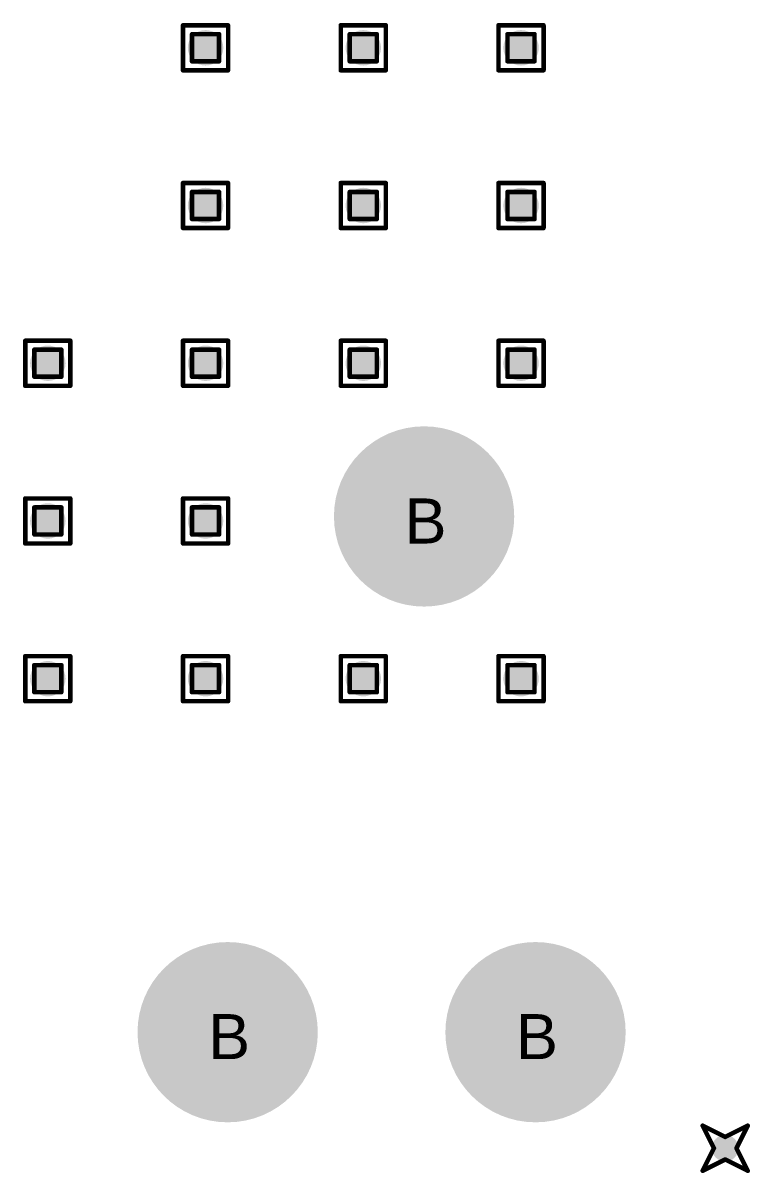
# Model space of a CAD drawing. Header units: millimetres. Extents: x -25 to 478, y -31 to 252.
# Drawn here: x 81.36 to 89.55, y 99.02 to 111.99 of the extents above; entities that cross this region are included whole.
import ezdxf

# ---------------------------------------------------------------- set-up
doc = ezdxf.new("R2010")
doc.units = ezdxf.units.MM
for name, color, linetype in [('DrillDrawing', 1, 'Continuous'), ('MultiLayer', 9, 'Continuous'), ('PadHoleLayer', 156, 'Continuous'), ('ViaHoleLayer', 16, 'Continuous')]:
    doc.layers.add(name, color=color, linetype=linetype)
doc.styles.add('Arial', font='', dxfattribs={"height": 0.2})
doc.styles.get('Arial').set_extended_font_data('Arial')

# ---------------------------------------------------------------- blocks, each defined once
blk = doc.blocks.new('KEYSTONE5000_960')
at = {"layer": 'MultiLayer'}
h = blk.add_hatch(color=9, dxfattribs=at)
edge = h.paths.add_edge_path()
edge.add_arc((0, 0), 1.016, 0, 360)
at = {"layer": 'PadHoleLayer'}
h = blk.add_hatch(color=156, dxfattribs=at)
edge = h.paths.add_edge_path()
edge.add_arc((0, 0), 0.508, 0, 360)
blk = doc.blocks.new('KEYSTONE5002_968')
at = {"layer": 'MultiLayer'}
h = blk.add_hatch(color=9, dxfattribs=at)
edge = h.paths.add_edge_path()
edge.add_arc((0, 0), 1.016, 0, 360)
at = {"layer": 'PadHoleLayer'}
h = blk.add_hatch(color=156, dxfattribs=at)
edge = h.paths.add_edge_path()
edge.add_arc((0, 0), 0.508, 0, 360)
blk = doc.blocks.new('KEYSTONE5002_984')
at = {"layer": 'MultiLayer'}
h = blk.add_hatch(color=9, dxfattribs=at)
edge = h.paths.add_edge_path()
edge.add_arc((0, 0), 1.016, 0, 360)
at = {"layer": 'PadHoleLayer'}
h = blk.add_hatch(color=156, dxfattribs=at)
edge = h.paths.add_edge_path()
edge.add_arc((0, 0), 0.508, 0, 360)

msp = doc.modelspace()

# ---------------------------------------------------------------- hatches: boundary and pattern name
at = {"layer": 'ViaHoleLayer'}
h = msp.add_hatch(color=16, dxfattribs=at)
edge = h.paths.add_edge_path()
edge.add_arc((83.414, 111.707), 0.2, 0, 360)
h = msp.add_hatch(color=16, dxfattribs=at)
edge = h.paths.add_edge_path()
edge.add_arc((85.192, 111.707), 0.2, 0, 360)
h = msp.add_hatch(color=16, dxfattribs=at)
edge = h.paths.add_edge_path()
edge.add_arc((86.97, 111.707), 0.2, 0, 360)
h = msp.add_hatch(color=16, dxfattribs=at)
edge = h.paths.add_edge_path()
edge.add_arc((83.414, 109.929), 0.2, 0, 360)
h = msp.add_hatch(color=16, dxfattribs=at)
edge = h.paths.add_edge_path()
edge.add_arc((85.192, 109.929), 0.2, 0, 360)
h = msp.add_hatch(color=16, dxfattribs=at)
edge = h.paths.add_edge_path()
edge.add_arc((86.97, 109.929), 0.2, 0, 360)
h = msp.add_hatch(color=16, dxfattribs=at)
edge = h.paths.add_edge_path()
edge.add_arc((81.636, 108.151), 0.2, 0, 360)
h = msp.add_hatch(color=16, dxfattribs=at)
edge = h.paths.add_edge_path()
edge.add_arc((83.414, 108.151), 0.2, 0, 360)
h = msp.add_hatch(color=16, dxfattribs=at)
edge = h.paths.add_edge_path()
edge.add_arc((85.192, 108.151), 0.2, 0, 360)
h = msp.add_hatch(color=16, dxfattribs=at)
edge = h.paths.add_edge_path()
edge.add_arc((86.97, 108.151), 0.2, 0, 360)
h = msp.add_hatch(color=16, dxfattribs=at)
edge = h.paths.add_edge_path()
edge.add_arc((81.636, 106.373), 0.2, 0, 360)
h = msp.add_hatch(color=16, dxfattribs=at)
edge = h.paths.add_edge_path()
edge.add_arc((83.414, 106.373), 0.2, 0, 360)
h = msp.add_hatch(color=16, dxfattribs=at)
edge = h.paths.add_edge_path()
edge.add_arc((81.636, 104.595), 0.2, 0, 360)
h = msp.add_hatch(color=16, dxfattribs=at)
edge = h.paths.add_edge_path()
edge.add_arc((83.414, 104.595), 0.2, 0, 360)
h = msp.add_hatch(color=16, dxfattribs=at)
edge = h.paths.add_edge_path()
edge.add_arc((85.192, 104.595), 0.2, 0, 360)
h = msp.add_hatch(color=16, dxfattribs=at)
edge = h.paths.add_edge_path()
edge.add_arc((86.97, 104.595), 0.2, 0, 360)
h = msp.add_hatch(color=16, dxfattribs=at)
edge = h.paths.add_edge_path()
edge.add_arc((89.271, 99.302), 0.15, 0, 360)

# ---------------------------------------------------------------- linework, layer by layer
at = {"layer": 'DrillDrawing', "const_width": 0.0508}
for points in [[(83.16, 111.961), (83.668, 111.961)], [(83.16, 111.453), (83.16, 111.961)], [(83.261, 111.86), (83.566, 111.86)], [(83.261, 111.555), (83.261, 111.86)], [(83.566, 111.555), (83.566, 111.86)], [(83.668, 111.453), (83.668, 111.961)], [(84.938, 111.961), (85.446, 111.961)], [(84.938, 111.453), (84.938, 111.961)], [(85.039, 111.86), (85.344, 111.86)], [(85.039, 111.555), (85.039, 111.86)], [(85.344, 111.555), (85.344, 111.86)], [(85.446, 111.453), (85.446, 111.961)], [(86.716, 111.961), (87.224, 111.961)], [(86.716, 111.453), (86.716, 111.961)], [(86.817, 111.86), (87.122, 111.86)], [(86.817, 111.555), (86.817, 111.86)], [(87.122, 111.555), (87.122, 111.86)], [(87.224, 111.453), (87.224, 111.961)], [(83.261, 111.555), (83.566, 111.555)], [(85.039, 111.555), (85.344, 111.555)], [(86.817, 111.555), (87.122, 111.555)], [(83.16, 111.453), (83.668, 111.453)], [(84.938, 111.453), (85.446, 111.453)], [(86.716, 111.453), (87.224, 111.453)], [(83.16, 110.183), (83.668, 110.183)], [(83.16, 109.675), (83.16, 110.183)], [(83.668, 109.675), (83.668, 110.183)], [(84.938, 110.183), (85.446, 110.183)], [(84.938, 109.675), (84.938, 110.183)], [(85.446, 109.675), (85.446, 110.183)], [(86.716, 110.183), (87.224, 110.183)], [(86.716, 109.675), (86.716, 110.183)], [(87.224, 109.675), (87.224, 110.183)], [(83.261, 110.082), (83.566, 110.082)], [(83.261, 109.777), (83.261, 110.082)], [(83.566, 109.777), (83.566, 110.082)], [(85.039, 110.082), (85.344, 110.082)], [(85.039, 109.777), (85.039, 110.082)], [(85.344, 109.777), (85.344, 110.082)], [(86.817, 110.082), (87.122, 110.082)], [(86.817, 109.777), (86.817, 110.082)], [(87.122, 109.777), (87.122, 110.082)], [(83.16, 109.675), (83.668, 109.675)], [(83.261, 109.777), (83.566, 109.777)], [(84.938, 109.675), (85.446, 109.675)], [(85.039, 109.777), (85.344, 109.777)], [(86.716, 109.675), (87.224, 109.675)], [(86.817, 109.777), (87.122, 109.777)], [(81.382, 108.405), (81.89, 108.405)], [(81.382, 107.897), (81.382, 108.405)], [(81.89, 107.897), (81.89, 108.405)], [(83.16, 108.405), (83.668, 108.405)], [(83.16, 107.897), (83.16, 108.405)], [(83.668, 107.897), (83.668, 108.405)], [(84.938, 108.405), (85.446, 108.405)], [(84.938, 107.897), (84.938, 108.405)], [(85.446, 107.897), (85.446, 108.405)], [(86.716, 108.405), (87.224, 108.405)], [(86.716, 107.897), (86.716, 108.405)], [(87.224, 107.897), (87.224, 108.405)], [(81.483, 108.304), (81.788, 108.304)], [(81.483, 107.999), (81.483, 108.304)], [(81.788, 107.999), (81.788, 108.304)], [(83.261, 108.304), (83.566, 108.304)], [(83.261, 107.999), (83.261, 108.304)], [(83.566, 107.999), (83.566, 108.304)], [(85.039, 108.304), (85.344, 108.304)], [(85.039, 107.999), (85.039, 108.304)], [(85.344, 107.999), (85.344, 108.304)], [(86.817, 108.304), (87.122, 108.304)], [(86.817, 107.999), (86.817, 108.304)], [(87.122, 107.999), (87.122, 108.304)], [(81.483, 107.999), (81.788, 107.999)], [(83.261, 107.999), (83.566, 107.999)], [(85.039, 107.999), (85.344, 107.999)], [(86.817, 107.999), (87.122, 107.999)], [(81.382, 107.897), (81.89, 107.897)], [(83.16, 107.897), (83.668, 107.897)], [(84.938, 107.897), (85.446, 107.897)], [(86.716, 107.897), (87.224, 107.897)], [(81.382, 106.627), (81.89, 106.627)], [(81.382, 106.119), (81.382, 106.627)], [(81.89, 106.119), (81.89, 106.627)], [(83.16, 106.627), (83.668, 106.627)], [(83.16, 106.119), (83.16, 106.627)], [(83.668, 106.119), (83.668, 106.627)], [(81.483, 106.526), (81.788, 106.526)], [(81.483, 106.221), (81.483, 106.526)], [(81.788, 106.221), (81.788, 106.526)], [(83.261, 106.526), (83.566, 106.526)], [(83.261, 106.221), (83.261, 106.526)], [(83.566, 106.221), (83.566, 106.526)], [(81.483, 106.221), (81.788, 106.221)], [(83.261, 106.221), (83.566, 106.221)], [(81.382, 106.119), (81.89, 106.119)], [(83.16, 106.119), (83.668, 106.119)], [(81.382, 104.849), (81.89, 104.849)], [(81.382, 104.341), (81.382, 104.849)], [(81.483, 104.748), (81.788, 104.748)], [(81.483, 104.443), (81.483, 104.748)], [(81.788, 104.443), (81.788, 104.748)], [(81.89, 104.341), (81.89, 104.849)], [(83.16, 104.849), (83.668, 104.849)], [(83.16, 104.341), (83.16, 104.849)], [(83.261, 104.748), (83.566, 104.748)], [(83.261, 104.443), (83.261, 104.748)], [(83.566, 104.443), (83.566, 104.748)], [(83.668, 104.341), (83.668, 104.849)], [(84.938, 104.849), (85.446, 104.849)], [(84.938, 104.341), (84.938, 104.849)], [(85.039, 104.748), (85.344, 104.748)], [(85.039, 104.443), (85.039, 104.748)], [(85.344, 104.443), (85.344, 104.748)], [(85.446, 104.341), (85.446, 104.849)], [(86.716, 104.849), (87.224, 104.849)], [(86.716, 104.341), (86.716, 104.849)], [(86.817, 104.748), (87.122, 104.748)], [(86.817, 104.443), (86.817, 104.748)], [(87.122, 104.443), (87.122, 104.748)], [(87.224, 104.341), (87.224, 104.849)], [(81.382, 104.341), (81.89, 104.341)], [(81.483, 104.443), (81.788, 104.443)], [(83.16, 104.341), (83.668, 104.341)], [(83.261, 104.443), (83.566, 104.443)], [(84.938, 104.341), (85.446, 104.341)], [(85.039, 104.443), (85.344, 104.443)], [(86.716, 104.341), (87.224, 104.341)], [(86.817, 104.443), (87.122, 104.443)], [(89.017, 99.556), (89.271, 99.429)], [(89.017, 99.556), (89.144, 99.302)], [(89.271, 99.429), (89.525, 99.556)], [(89.398, 99.302), (89.525, 99.556)], [(89.017, 99.048), (89.144, 99.302)], [(89.398, 99.302), (89.525, 99.048)], [(89.017, 99.048), (89.271, 99.175)], [(89.271, 99.175), (89.525, 99.048)]]:
    msp.add_lwpolyline(points, dxfattribs=at)
at = {"layer": 'DrillDrawing', "const_width": 0.0254}
for points in [[(83.147, 111.961, 1), (83.172, 111.961, 1)], [(83.147, 111.961, 1), (83.172, 111.961, 1)], [(83.248, 111.86, 1), (83.274, 111.86, 1)], [(83.248, 111.86, 1), (83.274, 111.86, 1)], [(83.553, 111.86, 1), (83.579, 111.86, 1)], [(83.553, 111.86, 1), (83.579, 111.86, 1)], [(83.655, 111.961, 1), (83.68, 111.961, 1)], [(83.655, 111.961, 1), (83.68, 111.961, 1)], [(84.925, 111.961, 1), (84.95, 111.961, 1)], [(84.925, 111.961, 1), (84.95, 111.961, 1)], [(85.026, 111.86, 1), (85.052, 111.86, 1)], [(85.026, 111.86, 1), (85.052, 111.86, 1)], [(85.331, 111.86, 1), (85.357, 111.86, 1)], [(85.331, 111.86, 1), (85.357, 111.86, 1)], [(85.433, 111.961, 1), (85.458, 111.961, 1)], [(85.433, 111.961, 1), (85.458, 111.961, 1)], [(86.703, 111.961, 1), (86.728, 111.961, 1)], [(86.703, 111.961, 1), (86.728, 111.961, 1)], [(86.804, 111.86, 1), (86.83, 111.86, 1)], [(86.804, 111.86, 1), (86.83, 111.86, 1)], [(87.109, 111.86, 1), (87.135, 111.86, 1)], [(87.109, 111.86, 1), (87.135, 111.86, 1)], [(87.211, 111.961, 1), (87.236, 111.961, 1)], [(87.211, 111.961, 1), (87.236, 111.961, 1)], [(83.248, 111.555, 1), (83.274, 111.555, 1)], [(83.248, 111.555, 1), (83.274, 111.555, 1)], [(83.553, 111.555, 1), (83.579, 111.555, 1)], [(83.553, 111.555, 1), (83.579, 111.555, 1)], [(85.026, 111.555, 1), (85.052, 111.555, 1)], [(85.026, 111.555, 1), (85.052, 111.555, 1)], [(85.331, 111.555, 1), (85.357, 111.555, 1)], [(85.331, 111.555, 1), (85.357, 111.555, 1)], [(86.804, 111.555, 1), (86.83, 111.555, 1)], [(86.804, 111.555, 1), (86.83, 111.555, 1)], [(87.109, 111.555, 1), (87.135, 111.555, 1)], [(87.109, 111.555, 1), (87.135, 111.555, 1)], [(83.147, 111.453, 1), (83.172, 111.453, 1)], [(83.147, 111.453, 1), (83.172, 111.453, 1)], [(83.655, 111.453, 1), (83.68, 111.453, 1)], [(83.655, 111.453, 1), (83.68, 111.453, 1)], [(84.925, 111.453, 1), (84.95, 111.453, 1)], [(84.925, 111.453, 1), (84.95, 111.453, 1)], [(85.433, 111.453, 1), (85.458, 111.453, 1)], [(85.433, 111.453, 1), (85.458, 111.453, 1)], [(86.703, 111.453, 1), (86.728, 111.453, 1)], [(86.703, 111.453, 1), (86.728, 111.453, 1)], [(87.211, 111.453, 1), (87.236, 111.453, 1)], [(87.211, 111.453, 1), (87.236, 111.453, 1)], [(83.147, 110.183, 1), (83.172, 110.183, 1)], [(83.147, 110.183, 1), (83.172, 110.183, 1)], [(83.655, 110.183, 1), (83.68, 110.183, 1)], [(83.655, 110.183, 1), (83.68, 110.183, 1)], [(84.925, 110.183, 1), (84.95, 110.183, 1)], [(84.925, 110.183, 1), (84.95, 110.183, 1)], [(85.433, 110.183, 1), (85.458, 110.183, 1)], [(85.433, 110.183, 1), (85.458, 110.183, 1)], [(86.703, 110.183, 1), (86.728, 110.183, 1)], [(86.703, 110.183, 1), (86.728, 110.183, 1)], [(87.211, 110.183, 1), (87.236, 110.183, 1)], [(87.211, 110.183, 1), (87.236, 110.183, 1)], [(83.248, 110.082, 1), (83.274, 110.082, 1)], [(83.248, 110.082, 1), (83.274, 110.082, 1)], [(83.553, 110.082, 1), (83.579, 110.082, 1)], [(83.553, 110.082, 1), (83.579, 110.082, 1)], [(85.026, 110.082, 1), (85.052, 110.082, 1)], [(85.026, 110.082, 1), (85.052, 110.082, 1)], [(85.331, 110.082, 1), (85.357, 110.082, 1)], [(85.331, 110.082, 1), (85.357, 110.082, 1)], [(86.804, 110.082, 1), (86.83, 110.082, 1)], [(86.804, 110.082, 1), (86.83, 110.082, 1)], [(87.109, 110.082, 1), (87.135, 110.082, 1)], [(87.109, 110.082, 1), (87.135, 110.082, 1)], [(83.147, 109.675, 1), (83.172, 109.675, 1)], [(83.147, 109.675, 1), (83.172, 109.675, 1)], [(83.248, 109.777, 1), (83.274, 109.777, 1)], [(83.248, 109.777, 1), (83.274, 109.777, 1)], [(83.553, 109.777, 1), (83.579, 109.777, 1)], [(83.553, 109.777, 1), (83.579, 109.777, 1)], [(83.655, 109.675, 1), (83.68, 109.675, 1)], [(83.655, 109.675, 1), (83.68, 109.675, 1)], [(84.925, 109.675, 1), (84.95, 109.675, 1)], [(84.925, 109.675, 1), (84.95, 109.675, 1)], [(85.026, 109.777, 1), (85.052, 109.777, 1)], [(85.026, 109.777, 1), (85.052, 109.777, 1)], [(85.331, 109.777, 1), (85.357, 109.777, 1)], [(85.331, 109.777, 1), (85.357, 109.777, 1)], [(85.433, 109.675, 1), (85.458, 109.675, 1)], [(85.433, 109.675, 1), (85.458, 109.675, 1)], [(86.703, 109.675, 1), (86.728, 109.675, 1)], [(86.703, 109.675, 1), (86.728, 109.675, 1)], [(86.804, 109.777, 1), (86.83, 109.777, 1)], [(86.804, 109.777, 1), (86.83, 109.777, 1)], [(87.109, 109.777, 1), (87.135, 109.777, 1)], [(87.109, 109.777, 1), (87.135, 109.777, 1)], [(87.211, 109.675, 1), (87.236, 109.675, 1)], [(87.211, 109.675, 1), (87.236, 109.675, 1)], [(81.369, 108.405, 1), (81.394, 108.405, 1)], [(81.369, 108.405, 1), (81.394, 108.405, 1)], [(81.877, 108.405, 1), (81.902, 108.405, 1)], [(81.877, 108.405, 1), (81.902, 108.405, 1)], [(83.147, 108.405, 1), (83.172, 108.405, 1)], [(83.147, 108.405, 1), (83.172, 108.405, 1)], [(83.655, 108.405, 1), (83.68, 108.405, 1)], [(83.655, 108.405, 1), (83.68, 108.405, 1)], [(84.925, 108.405, 1), (84.95, 108.405, 1)], [(84.925, 108.405, 1), (84.95, 108.405, 1)], [(85.433, 108.405, 1), (85.458, 108.405, 1)], [(85.433, 108.405, 1), (85.458, 108.405, 1)], [(86.703, 108.405, 1), (86.728, 108.405, 1)], [(86.703, 108.405, 1), (86.728, 108.405, 1)], [(87.211, 108.405, 1), (87.236, 108.405, 1)], [(87.211, 108.405, 1), (87.236, 108.405, 1)], [(81.471, 108.304, 1), (81.496, 108.304, 1)], [(81.471, 108.304, 1), (81.496, 108.304, 1)], [(81.775, 108.304, 1), (81.801, 108.304, 1)], [(81.775, 108.304, 1), (81.801, 108.304, 1)], [(83.248, 108.304, 1), (83.274, 108.304, 1)], [(83.248, 108.304, 1), (83.274, 108.304, 1)], [(83.553, 108.304, 1), (83.579, 108.304, 1)], [(83.553, 108.304, 1), (83.579, 108.304, 1)], [(85.026, 108.304, 1), (85.052, 108.304, 1)], [(85.026, 108.304, 1), (85.052, 108.304, 1)], [(85.331, 108.304, 1), (85.357, 108.304, 1)], [(85.331, 108.304, 1), (85.357, 108.304, 1)], [(86.804, 108.304, 1), (86.83, 108.304, 1)], [(86.804, 108.304, 1), (86.83, 108.304, 1)], [(87.109, 108.304, 1), (87.135, 108.304, 1)], [(87.109, 108.304, 1), (87.135, 108.304, 1)], [(81.471, 107.999, 1), (81.496, 107.999, 1)], [(81.471, 107.999, 1), (81.496, 107.999, 1)], [(81.775, 107.999, 1), (81.801, 107.999, 1)], [(81.775, 107.999, 1), (81.801, 107.999, 1)], [(83.248, 107.999, 1), (83.274, 107.999, 1)], [(83.248, 107.999, 1), (83.274, 107.999, 1)], [(83.553, 107.999, 1), (83.579, 107.999, 1)], [(83.553, 107.999, 1), (83.579, 107.999, 1)], [(85.026, 107.999, 1), (85.052, 107.999, 1)], [(85.026, 107.999, 1), (85.052, 107.999, 1)], [(85.331, 107.999, 1), (85.357, 107.999, 1)], [(85.331, 107.999, 1), (85.357, 107.999, 1)], [(86.804, 107.999, 1), (86.83, 107.999, 1)], [(86.804, 107.999, 1), (86.83, 107.999, 1)], [(87.109, 107.999, 1), (87.135, 107.999, 1)], [(87.109, 107.999, 1), (87.135, 107.999, 1)], [(81.369, 107.897, 1), (81.394, 107.897, 1)], [(81.369, 107.897, 1), (81.394, 107.897, 1)], [(81.877, 107.897, 1), (81.902, 107.897, 1)], [(81.877, 107.897, 1), (81.902, 107.897, 1)], [(83.147, 107.897, 1), (83.172, 107.897, 1)], [(83.147, 107.897, 1), (83.172, 107.897, 1)], [(83.655, 107.897, 1), (83.68, 107.897, 1)], [(83.655, 107.897, 1), (83.68, 107.897, 1)], [(84.925, 107.897, 1), (84.95, 107.897, 1)], [(84.925, 107.897, 1), (84.95, 107.897, 1)], [(85.433, 107.897, 1), (85.458, 107.897, 1)], [(85.433, 107.897, 1), (85.458, 107.897, 1)], [(86.703, 107.897, 1), (86.728, 107.897, 1)], [(86.703, 107.897, 1), (86.728, 107.897, 1)], [(87.211, 107.897, 1), (87.236, 107.897, 1)], [(87.211, 107.897, 1), (87.236, 107.897, 1)], [(81.369, 106.627, 1), (81.394, 106.627, 1)], [(81.369, 106.627, 1), (81.394, 106.627, 1)], [(81.877, 106.627, 1), (81.902, 106.627, 1)], [(81.877, 106.627, 1), (81.902, 106.627, 1)], [(83.147, 106.627, 1), (83.172, 106.627, 1)], [(83.147, 106.627, 1), (83.172, 106.627, 1)], [(83.655, 106.627, 1), (83.68, 106.627, 1)], [(83.655, 106.627, 1), (83.68, 106.627, 1)], [(81.471, 106.526, 1), (81.496, 106.526, 1)], [(81.471, 106.526, 1), (81.496, 106.526, 1)], [(81.775, 106.526, 1), (81.801, 106.526, 1)], [(81.775, 106.526, 1), (81.801, 106.526, 1)], [(83.248, 106.526, 1), (83.274, 106.526, 1)], [(83.248, 106.526, 1), (83.274, 106.526, 1)], [(83.553, 106.526, 1), (83.579, 106.526, 1)], [(83.553, 106.526, 1), (83.579, 106.526, 1)], [(81.471, 106.221, 1), (81.496, 106.221, 1)], [(81.471, 106.221, 1), (81.496, 106.221, 1)], [(81.775, 106.221, 1), (81.801, 106.221, 1)], [(81.775, 106.221, 1), (81.801, 106.221, 1)], [(83.248, 106.221, 1), (83.274, 106.221, 1)], [(83.248, 106.221, 1), (83.274, 106.221, 1)], [(83.553, 106.221, 1), (83.579, 106.221, 1)], [(83.553, 106.221, 1), (83.579, 106.221, 1)], [(81.369, 106.119, 1), (81.394, 106.119, 1)], [(81.369, 106.119, 1), (81.394, 106.119, 1)], [(81.877, 106.119, 1), (81.902, 106.119, 1)], [(81.877, 106.119, 1), (81.902, 106.119, 1)], [(83.147, 106.119, 1), (83.172, 106.119, 1)], [(83.147, 106.119, 1), (83.172, 106.119, 1)], [(83.655, 106.119, 1), (83.68, 106.119, 1)], [(83.655, 106.119, 1), (83.68, 106.119, 1)], [(81.369, 104.849, 1), (81.394, 104.849, 1)], [(81.369, 104.849, 1), (81.394, 104.849, 1)], [(81.471, 104.748, 1), (81.496, 104.748, 1)], [(81.471, 104.748, 1), (81.496, 104.748, 1)], [(81.775, 104.748, 1), (81.801, 104.748, 1)], [(81.775, 104.748, 1), (81.801, 104.748, 1)], [(81.877, 104.849, 1), (81.902, 104.849, 1)], [(81.877, 104.849, 1), (81.902, 104.849, 1)], [(83.147, 104.849, 1), (83.172, 104.849, 1)], [(83.147, 104.849, 1), (83.172, 104.849, 1)], [(83.248, 104.748, 1), (83.274, 104.748, 1)], [(83.248, 104.748, 1), (83.274, 104.748, 1)], [(83.553, 104.748, 1), (83.579, 104.748, 1)], [(83.553, 104.748, 1), (83.579, 104.748, 1)], [(83.655, 104.849, 1), (83.68, 104.849, 1)], [(83.655, 104.849, 1), (83.68, 104.849, 1)], [(84.925, 104.849, 1), (84.95, 104.849, 1)], [(84.925, 104.849, 1), (84.95, 104.849, 1)], [(85.026, 104.748, 1), (85.052, 104.748, 1)], [(85.026, 104.748, 1), (85.052, 104.748, 1)], [(85.331, 104.748, 1), (85.357, 104.748, 1)], [(85.331, 104.748, 1), (85.357, 104.748, 1)], [(85.433, 104.849, 1), (85.458, 104.849, 1)], [(85.433, 104.849, 1), (85.458, 104.849, 1)], [(86.703, 104.849, 1), (86.728, 104.849, 1)], [(86.703, 104.849, 1), (86.728, 104.849, 1)], [(86.804, 104.748, 1), (86.83, 104.748, 1)], [(86.804, 104.748, 1), (86.83, 104.748, 1)], [(87.109, 104.748, 1), (87.135, 104.748, 1)], [(87.109, 104.748, 1), (87.135, 104.748, 1)], [(87.211, 104.849, 1), (87.236, 104.849, 1)], [(87.211, 104.849, 1), (87.236, 104.849, 1)], [(81.369, 104.341, 1), (81.394, 104.341, 1)], [(81.369, 104.341, 1), (81.394, 104.341, 1)], [(81.471, 104.443, 1), (81.496, 104.443, 1)], [(81.471, 104.443, 1), (81.496, 104.443, 1)], [(81.775, 104.443, 1), (81.801, 104.443, 1)], [(81.775, 104.443, 1), (81.801, 104.443, 1)], [(81.877, 104.341, 1), (81.902, 104.341, 1)], [(81.877, 104.341, 1), (81.902, 104.341, 1)], [(83.147, 104.341, 1), (83.172, 104.341, 1)], [(83.147, 104.341, 1), (83.172, 104.341, 1)], [(83.248, 104.443, 1), (83.274, 104.443, 1)], [(83.248, 104.443, 1), (83.274, 104.443, 1)], [(83.553, 104.443, 1), (83.579, 104.443, 1)], [(83.553, 104.443, 1), (83.579, 104.443, 1)], [(83.655, 104.341, 1), (83.68, 104.341, 1)], [(83.655, 104.341, 1), (83.68, 104.341, 1)], [(84.925, 104.341, 1), (84.95, 104.341, 1)], [(84.925, 104.341, 1), (84.95, 104.341, 1)], [(85.026, 104.443, 1), (85.052, 104.443, 1)], [(85.026, 104.443, 1), (85.052, 104.443, 1)], [(85.331, 104.443, 1), (85.357, 104.443, 1)], [(85.331, 104.443, 1), (85.357, 104.443, 1)], [(85.433, 104.341, 1), (85.458, 104.341, 1)], [(85.433, 104.341, 1), (85.458, 104.341, 1)], [(86.703, 104.341, 1), (86.728, 104.341, 1)], [(86.703, 104.341, 1), (86.728, 104.341, 1)], [(86.804, 104.443, 1), (86.83, 104.443, 1)], [(86.804, 104.443, 1), (86.83, 104.443, 1)], [(87.109, 104.443, 1), (87.135, 104.443, 1)], [(87.109, 104.443, 1), (87.135, 104.443, 1)], [(87.211, 104.341, 1), (87.236, 104.341, 1)], [(87.211, 104.341, 1), (87.236, 104.341, 1)], [(89.004, 99.556, 1), (89.03, 99.556, 1)], [(89.004, 99.556, 1), (89.03, 99.556, 1)], [(89.512, 99.556, 1), (89.538, 99.556, 1)], [(89.512, 99.556, 1), (89.538, 99.556, 1)], [(89.258, 99.429, 1), (89.284, 99.429, 1)], [(89.258, 99.429, 1), (89.284, 99.429, 1)], [(89.131, 99.302, 1), (89.157, 99.302, 1)], [(89.131, 99.302, 1), (89.157, 99.302, 1)], [(89.385, 99.302, 1), (89.411, 99.302, 1)], [(89.385, 99.302, 1), (89.411, 99.302, 1)], [(89.258, 99.175, 1), (89.284, 99.175, 1)], [(89.258, 99.175, 1), (89.284, 99.175, 1)], [(89.004, 99.048, 1), (89.03, 99.048, 1)], [(89.004, 99.048, 1), (89.03, 99.048, 1)], [(89.512, 99.048, 1), (89.538, 99.048, 1)], [(89.512, 99.048, 1), (89.538, 99.048, 1)]]:
    msp.add_lwpolyline(points, format="xyb", close=True, dxfattribs=at)

# ---------------------------------------------------------------- block references
at = {"rotation": 90}
for name, p in [('KEYSTONE5000_960', (85.877, 106.424)), ('KEYSTONE5002_968', (83.663, 100.61)), ('KEYSTONE5002_984', (87.133, 100.61))]:
    msp.add_blockref(name, p, dxfattribs=at)

# ---------------------------------------------------------------- texts
at = {"layer": 'DrillDrawing', "style": 'Arial'}
for p in [(85.657, 106.119), (83.443, 100.306), (86.913, 100.306)]:
    msp.add_text('B', height=0.508, dxfattribs=at).set_placement(p)

doc.saveas('drawing.dxf')
